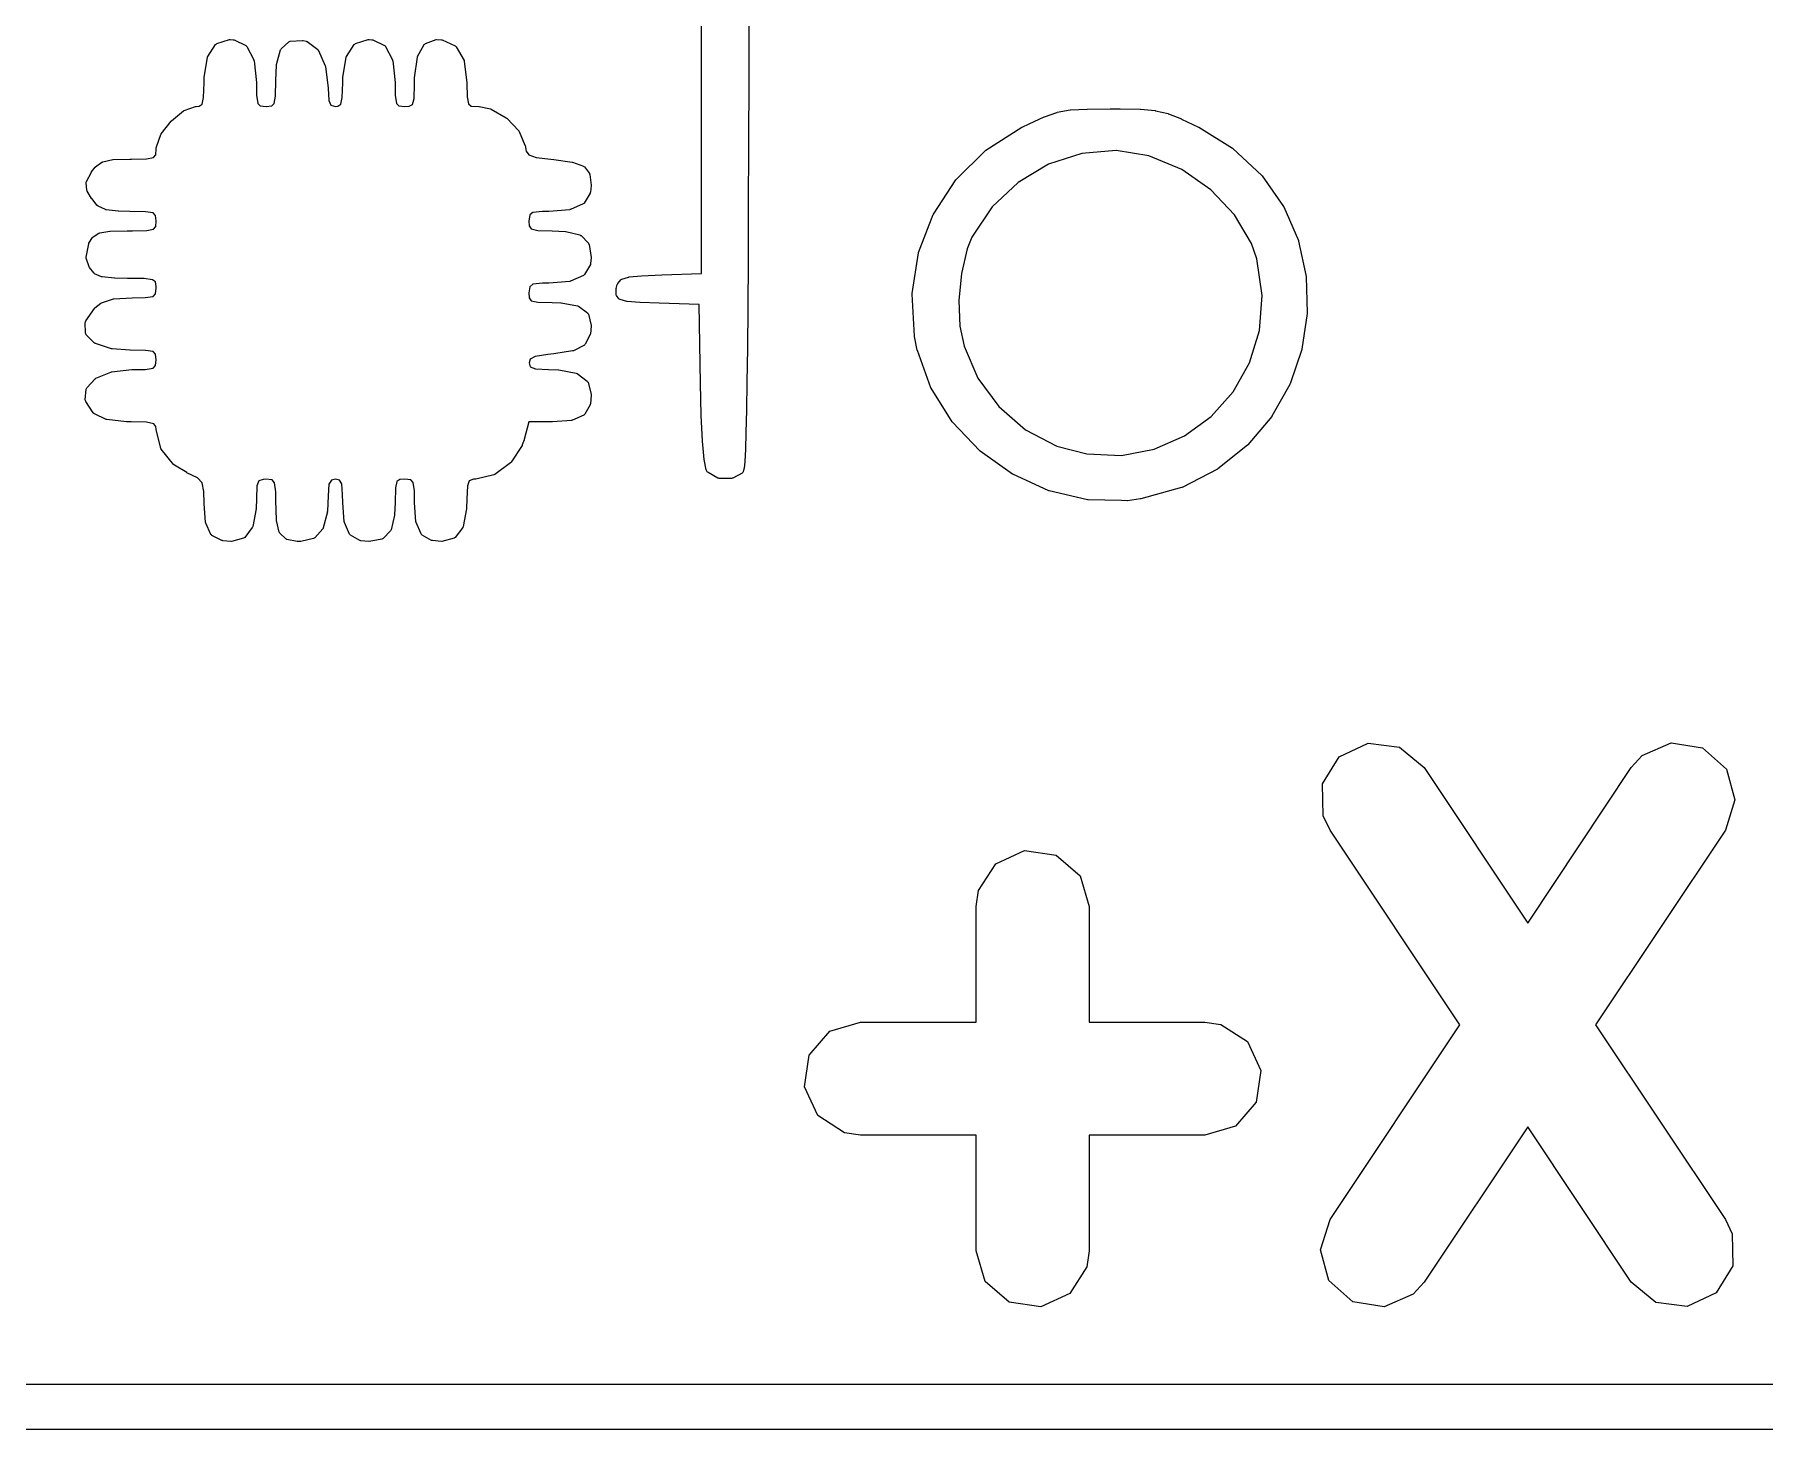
# Model space of a CAD drawing. Extents: x 48.3 to 74.1, y -74 to -39.4.
# Drawn here: x 52.468 to 56.295, y -74.038 to -70.952 of the extents above; entities that cross this region are included whole.
import ezdxf

# ---------------------------------------------------------------- set-up
doc = ezdxf.new("R2010")
doc.units = 0
doc.layers.add('BLACK', color=7, linetype='CONTINUOUS')

msp = doc.modelspace()

# ---------------------------------------------------------------- linework, layer by layer
at = {"layer": 'BLACK', "linetype": 'CONTINUOUS'}
for p, q in [((53.9435, -71.4806), (53.9435, -69.5353)), ((54.0483, -70.8728), (54.048, -71.0435)), ((52.8508, -71.001), (52.851, -71)), ((52.851, -71), (52.8685, -70.9736)), ((52.8685, -70.9736), (52.8699, -70.9727)), ((52.8699, -70.9727), (52.8712, -70.9716)), ((52.8712, -70.9716), (52.8993, -70.9629)), ((52.8993, -70.9629), (52.9002, -70.9629)), ((52.9002, -70.9629), (52.901, -70.9626)), ((52.901, -70.9626), (52.9075, -70.963)), ((52.9075, -70.963), (52.9084, -70.9634)), ((52.9084, -70.9634), (52.9093, -70.9635)), ((52.9093, -70.9635), (52.9353, -70.9757)), ((52.9353, -70.9757), (52.9364, -70.9769)), ((52.9364, -70.9769), (52.9376, -70.9779)), ((52.9376, -70.9779), (52.953, -71.0079)), ((53.0034, -71.0181), (53.012, -70.9858)), ((53.012, -70.9858), (53.0128, -70.9846)), ((53.0128, -70.9846), (53.0134, -70.9834)), ((53.0134, -70.9834), (53.0306, -70.9675)), ((53.0306, -70.9675), (53.0322, -70.9669)), ((53.0322, -70.9669), (53.0337, -70.9662)), ((53.0337, -70.9662), (53.061, -70.9645)), ((53.061, -70.9645), (53.0617, -70.9647)), ((53.0617, -70.9647), (53.0624, -70.9646)), ((53.0624, -70.9646), (53.0689, -70.9661)), ((53.0689, -70.9661), (53.0698, -70.9667)), ((53.0698, -70.9667), (53.0708, -70.967)), ((53.0708, -70.967), (53.0944, -70.985)), ((53.0944, -70.985), (53.095, -70.986)), ((53.095, -70.986), (53.0959, -70.9869)), ((53.0959, -70.9869), (53.1112, -71.0212)), ((53.1577, -71.001), (53.1579, -71)), ((53.1579, -71), (53.1754, -70.9736)), ((53.1754, -70.9736), (53.1768, -70.9727)), ((53.1768, -70.9727), (53.1781, -70.9716)), ((53.1781, -70.9716), (53.2062, -70.9629)), ((53.2062, -70.9629), (53.2071, -70.9629)), ((53.2071, -70.9629), (53.2079, -70.9626)), ((53.2079, -70.9626), (53.2144, -70.963)), ((53.2144, -70.963), (53.2153, -70.9634)), ((53.2153, -70.9634), (53.2163, -70.9635)), ((53.2163, -70.9635), (53.2422, -70.9757)), ((53.2422, -70.9757), (53.2433, -70.9769)), ((53.2433, -70.9769), (53.2446, -70.9779)), ((53.2446, -70.9779), (53.26, -71.0079)), ((53.3155, -71.0003), (53.3302, -70.9739)), ((53.3302, -70.9739), (53.3315, -70.9728)), ((53.3315, -70.9728), (53.3328, -70.9716)), ((53.3328, -70.9716), (53.3563, -70.9629)), ((53.3563, -70.9629), (53.3573, -70.963)), ((53.3573, -70.963), (53.3583, -70.9627)), ((53.3583, -70.9627), (53.3681, -70.9633)), ((53.3681, -70.9633), (53.3689, -70.9637)), ((53.3689, -70.9637), (53.3699, -70.9637)), ((53.3699, -70.9637), (53.3987, -70.9767)), ((53.3987, -70.9767), (53.3997, -70.9778)), ((53.3997, -70.9778), (53.401, -70.9788)), ((53.401, -70.9788), (53.4181, -71.009)), ((52.8431, -71.0465), (52.8502, -71.002)), ((52.8502, -71.002), (52.8508, -71.001)), ((52.953, -71.0079), (52.9531, -71.0088)), ((52.9531, -71.0088), (52.9536, -71.0097)), ((52.9536, -71.0097), (52.9586, -71.0578)), ((53.0016, -71.0534), (53.0032, -71.0191)), ((53.0032, -71.0191), (53.0035, -71.0186)), ((53.0035, -71.0186), (53.0034, -71.0181)), ((53.1112, -71.0212), (53.1113, -71.022)), ((53.1113, -71.022), (53.1116, -71.0227)), ((53.1116, -71.0227), (53.1172, -71.0702)), ((53.15, -71.0465), (53.1571, -71.002)), ((53.1571, -71.002), (53.1577, -71.001)), ((53.26, -71.0079), (53.26, -71.0088)), ((53.26, -71.0088), (53.2605, -71.0097)), ((53.2605, -71.0097), (53.2656, -71.0578)), ((53.3088, -71.0471), (53.315, -71.002)), ((53.315, -71.002), (53.3154, -71.0012)), ((53.3154, -71.0012), (53.3155, -71.0003)), ((53.4181, -71.009), (53.4182, -71.01)), ((53.4182, -71.01), (53.4187, -71.0109)), ((53.4187, -71.0109), (53.4243, -71.0587)), ((52.842, -71.091), (52.8428, -71.0582)), ((52.8428, -71.0582), (52.843, -71.0472)), ((52.8428, -71.0582), (52.8428, -71.0582)), ((52.843, -71.0472), (52.8432, -71.0468)), ((52.8432, -71.0468), (52.8431, -71.0465)), ((52.9586, -71.0578), (52.9586, -71.0581)), ((52.9586, -71.0581), (52.9587, -71.0583)), ((52.9587, -71.0583), (52.9591, -71.0859)), ((53.001, -71.0879), (53.0016, -71.0535)), ((53.0016, -71.0535), (53.0016, -71.0534)), ((53.0016, -71.0534), (53.0016, -71.0534)), ((53.1172, -71.0702), (53.1172, -71.0704)), ((53.1172, -71.0704), (53.1173, -71.0706)), ((53.1173, -71.0706), (53.1187, -71.0976)), ((53.1488, -71.0911), (53.1498, -71.0582)), ((53.1498, -71.0582), (53.15, -71.0472)), ((53.1498, -71.0582), (53.1498, -71.0582)), ((53.1501, -71.0468), (53.15, -71.0465)), ((53.15, -71.0472), (53.1501, -71.0468)), ((53.2656, -71.0578), (53.2655, -71.0581)), ((53.2655, -71.0581), (53.2656, -71.0583)), ((53.2656, -71.0583), (53.266, -71.0859)), ((53.3077, -71.0931), (53.3085, -71.0621)), ((53.3085, -71.0621), (53.3088, -71.0477)), ((53.3085, -71.0621), (53.3085, -71.0621)), ((53.3089, -71.0474), (53.3088, -71.0471)), ((53.3088, -71.0477), (53.3089, -71.0474)), ((53.4243, -71.0587), (53.4242, -71.0589)), ((53.4242, -71.0589), (53.4243, -71.0592)), ((53.4243, -71.0592), (53.4248, -71.0896)), ((54.048, -71.0435), (54.0476, -71.1965)), ((54.048, -71.0435), (54.048, -71.0435)), ((54.048, -71.0435), (54.048, -71.0435)), ((52.7989, -71.1198), (52.8242, -71.1111)), ((52.8242, -71.1111), (52.8249, -71.1111)), ((52.8249, -71.1111), (52.8255, -71.1108)), ((52.8255, -71.1108), (52.8322, -71.1103)), ((52.8322, -71.1103), (52.8385, -71.1059)), ((52.8385, -71.1059), (52.842, -71.091)), ((52.9591, -71.0859), (52.9617, -71.1039)), ((52.9617, -71.1039), (52.9672, -71.1095)), ((52.9672, -71.1095), (52.9802, -71.1108)), ((52.9802, -71.1108), (52.9927, -71.1096)), ((52.9927, -71.1096), (52.9982, -71.1045)), ((52.9982, -71.1045), (53.001, -71.0879)), ((53.1187, -71.0976), (53.1236, -71.1082)), ((53.1236, -71.1082), (53.134, -71.1108)), ((53.134, -71.1108), (53.139, -71.1104)), ((53.139, -71.1104), (53.1453, -71.106)), ((53.1453, -71.106), (53.1488, -71.0911)), ((53.266, -71.0859), (53.2686, -71.1039)), ((53.2686, -71.1039), (53.2741, -71.1095)), ((53.2741, -71.1095), (53.2872, -71.1108)), ((53.2872, -71.1108), (53.2967, -71.1103)), ((53.2967, -71.1103), (53.3041, -71.1064)), ((53.3041, -71.1064), (53.3077, -71.0931)), ((53.4248, -71.0896), (53.4278, -71.1051)), ((53.4278, -71.1051), (53.4342, -71.1098)), ((53.4342, -71.1098), (53.4506, -71.1108)), ((53.4506, -71.1108), (53.4509, -71.111)), ((53.4509, -71.111), (53.4513, -71.1109)), ((53.4513, -71.1109), (53.4769, -71.1161)), ((52.7483, -71.1713), (52.7699, -71.1433)), ((52.7699, -71.1433), (52.7704, -71.143)), ((52.7704, -71.143), (52.7707, -71.1424)), ((52.7707, -71.1424), (52.7973, -71.1207)), ((52.7973, -71.1207), (52.7982, -71.1204)), ((52.7982, -71.1204), (52.7989, -71.1198)), ((53.4769, -71.1161), (53.4775, -71.1165)), ((53.4775, -71.1165), (53.4784, -71.1166)), ((53.4784, -71.1166), (53.5116, -71.1358)), ((53.5116, -71.1358), (53.5121, -71.1364)), ((53.5121, -71.1364), (53.5127, -71.1367)), ((53.5127, -71.1367), (53.5392, -71.1644)), ((54.6529, -71.1565), (54.6683, -71.149)), ((54.6683, -71.149), (54.6684, -71.1489)), ((54.6684, -71.1489), (54.7018, -71.1336)), ((54.6684, -71.1489), (54.6684, -71.1489)), ((54.7018, -71.1336), (54.7021, -71.1335)), ((54.7021, -71.1335), (54.7023, -71.1334)), ((54.7023, -71.1334), (54.73, -71.1239)), ((54.73, -71.1239), (54.7304, -71.1239)), ((54.7304, -71.1239), (54.7308, -71.1237)), ((54.7308, -71.1237), (54.7596, -71.1186)), ((54.7596, -71.1186), (54.7599, -71.1186)), ((54.7599, -71.1186), (54.7602, -71.1185)), ((54.7602, -71.1185), (54.7968, -71.1165)), ((54.7968, -71.1165), (54.7969, -71.1165)), ((54.7969, -71.1165), (54.797, -71.1165)), ((54.797, -71.1165), (54.8481, -71.1161)), ((54.8481, -71.1161), (54.8481, -71.1161)), ((54.8481, -71.1161), (54.8481, -71.1161)), ((54.8481, -71.1161), (54.8695, -71.1161)), ((54.8695, -71.1161), (54.8695, -71.1162)), ((54.8695, -71.1162), (54.8696, -71.1161)), ((54.8696, -71.1161), (54.9144, -71.117)), ((54.9144, -71.117), (54.9146, -71.117)), ((54.9146, -71.117), (54.9147, -71.117)), ((54.9147, -71.117), (54.9476, -71.12)), ((54.9476, -71.12), (54.9479, -71.1202)), ((54.9479, -71.1202), (54.9483, -71.1201)), ((54.9483, -71.1201), (54.9759, -71.1267)), ((54.9759, -71.1267), (54.9762, -71.1269)), ((54.9762, -71.1269), (54.9766, -71.1269)), ((54.9766, -71.1269), (55.0057, -71.1385)), ((55.0057, -71.1385), (55.0058, -71.1386)), ((55.0058, -71.1386), (55.006, -71.1386)), ((55.006, -71.1386), (55.0433, -71.1565)), ((52.7375, -71.2001), (52.7476, -71.1726)), ((52.7476, -71.1726), (52.7481, -71.172)), ((52.7481, -71.172), (52.7483, -71.1713)), ((53.5392, -71.1644), (53.5396, -71.1653)), ((53.5396, -71.1653), (53.5402, -71.1659)), ((53.5402, -71.1659), (53.5529, -71.1963)), ((54.5728, -71.2073), (54.6524, -71.1568)), ((54.6524, -71.1568), (54.6527, -71.1568)), ((54.6527, -71.1568), (54.6529, -71.1565)), ((55.0433, -71.1565), (55.0434, -71.1567)), ((55.0434, -71.1567), (55.0437, -71.1568)), ((55.0437, -71.1568), (55.1188, -71.2031)), ((52.6189, -71.233), (52.641, -71.2284)), ((52.641, -71.2284), (52.6415, -71.2285)), ((52.6415, -71.2285), (52.6419, -71.2283)), ((52.6419, -71.2283), (52.6786, -71.2272)), ((52.6786, -71.2272), (52.6787, -71.2273)), ((52.6787, -71.2273), (52.6787, -71.2272)), ((52.6787, -71.2272), (52.682, -71.2272)), ((52.682, -71.2272), (52.7153, -71.2266)), ((52.7153, -71.2266), (52.731, -71.2236)), ((52.731, -71.2236), (52.7359, -71.218)), ((52.7359, -71.218), (52.737, -71.2046)), ((52.737, -71.2046), (52.7372, -71.2016)), ((52.7372, -71.2016), (52.7375, -71.2009)), ((52.7375, -71.2009), (52.7375, -71.2001)), ((53.5529, -71.1963), (53.5529, -71.1968)), ((53.5529, -71.1968), (53.5532, -71.1973)), ((53.5532, -71.1973), (53.5554, -71.2094)), ((53.5554, -71.2094), (53.5615, -71.2181)), ((53.5615, -71.2181), (53.5774, -71.2234)), ((53.5774, -71.2234), (53.6104, -71.2274)), ((53.6104, -71.2274), (53.617, -71.228)), ((53.617, -71.228), (53.6171, -71.2281)), ((53.6171, -71.2281), (53.6172, -71.228)), ((53.6172, -71.228), (53.6575, -71.2337)), ((54.0476, -71.1965), (54.0471, -71.3324)), ((54.0476, -71.1965), (54.0476, -71.1965)), ((54.0476, -71.1965), (54.0476, -71.1965)), ((54.5069, -71.2724), (54.572, -71.208)), ((54.572, -71.208), (54.5725, -71.2078)), ((54.5725, -71.2078), (54.5728, -71.2073)), ((54.785, -71.2148), (54.7115, -71.2388)), ((54.8611, -71.2083), (54.785, -71.2148)), ((54.9335, -71.2198), (54.8611, -71.2083)), ((55.0062, -71.2502), (54.9335, -71.2198)), ((55.1188, -71.2031), (55.1191, -71.2035)), ((55.1191, -71.2035), (55.1196, -71.2037)), ((55.1196, -71.2037), (55.1831, -71.2633)), ((52.5826, -71.277), (52.5938, -71.2563)), ((52.5938, -71.2563), (52.594, -71.2561)), ((52.594, -71.2561), (52.5941, -71.2557)), ((52.5941, -71.2557), (52.6018, -71.2453)), ((52.6018, -71.2453), (52.6025, -71.2449)), ((52.6025, -71.2449), (52.6029, -71.2443)), ((52.6029, -71.2443), (52.617, -71.2339)), ((52.617, -71.2339), (52.618, -71.2337)), ((52.618, -71.2337), (52.6189, -71.233)), ((53.6575, -71.2337), (53.658, -71.234)), ((53.658, -71.234), (53.6585, -71.234)), ((53.6585, -71.234), (53.6822, -71.2429)), ((53.6822, -71.2429), (53.6832, -71.2439)), ((53.6832, -71.2439), (53.6844, -71.2446)), ((53.6844, -71.2446), (53.6957, -71.2593)), ((53.6957, -71.2593), (53.696, -71.2606)), ((53.696, -71.2606), (53.6966, -71.2617)), ((53.6966, -71.2617), (53.6995, -71.2848)), ((54.7115, -71.2388), (54.6443, -71.2787)), ((55.0706, -71.295), (55.0062, -71.2502)), ((55.1831, -71.2633), (55.1833, -71.2638)), ((55.1833, -71.2638), (55.1838, -71.2641)), ((55.1838, -71.2641), (55.2314, -71.3323)), ((52.582, -71.28), (52.5824, -71.2785)), ((52.5838, -71.2962), (52.582, -71.28)), ((52.5824, -71.2785), (52.5826, -71.277)), ((52.5843, -71.2972), (52.5838, -71.2962)), ((52.5845, -71.2982), (52.5843, -71.2972)), ((52.5939, -71.3141), (52.5845, -71.2982)), ((53.6974, -71.3025), (53.6843, -71.3245)), ((53.6975, -71.3014), (53.6974, -71.3025)), ((53.698, -71.3004), (53.6975, -71.3014)), ((53.6995, -71.2859), (53.698, -71.3004)), ((53.6995, -71.2848), (53.6993, -71.2853)), ((53.6993, -71.2853), (53.6995, -71.2859)), ((54.4569, -71.3488), (54.5062, -71.2732)), ((54.5062, -71.2732), (54.5067, -71.2729)), ((54.5067, -71.2729), (54.5069, -71.2724)), ((54.6443, -71.2787), (54.5867, -71.333)), ((55.1232, -71.3508), (55.0706, -71.295)), ((52.5942, -71.3144), (52.5939, -71.3141)), ((52.5943, -71.3148), (52.5942, -71.3144)), ((52.6067, -71.3298), (52.5943, -71.3148)), ((52.6077, -71.3303), (52.6067, -71.3298)), ((52.6084, -71.3311), (52.6077, -71.3303)), ((52.6247, -71.3391), (52.6084, -71.3311)), ((52.6256, -71.3392), (52.6247, -71.3391)), ((52.6263, -71.3396), (52.6256, -71.3392)), ((52.6531, -71.3427), (52.6263, -71.3396)), ((52.6534, -71.3426), (52.6531, -71.3427)), ((52.6536, -71.3427), (52.6534, -71.3426)), ((52.6787, -71.3431), (52.6536, -71.3427)), ((52.7134, -71.3436), (52.6787, -71.3431)), ((52.6787, -71.3431), (52.6787, -71.3431)), ((52.7304, -71.3464), (52.7134, -71.3436)), ((53.5915, -71.3432), (53.5704, -71.3453)), ((53.6053, -71.3431), (53.5915, -71.3432)), ((53.6055, -71.343), (53.6053, -71.3431)), ((53.6057, -71.343), (53.6055, -71.343)), ((53.6519, -71.3392), (53.6057, -71.343)), ((53.6526, -71.3389), (53.6519, -71.3392)), ((53.6534, -71.3389), (53.6526, -71.3389)), ((53.6819, -71.3266), (53.6534, -71.3389)), ((53.683, -71.3255), (53.6819, -71.3266)), ((53.6843, -71.3245), (53.683, -71.3255)), ((54.0471, -71.3325), (54.0465, -71.4521)), ((54.0471, -71.3324), (54.0471, -71.3325)), ((54.0471, -71.3325), (54.0471, -71.3325)), ((54.5867, -71.333), (54.542, -71.4001)), ((55.2314, -71.3323), (55.2316, -71.3328)), ((55.2316, -71.3328), (55.2319, -71.3331)), ((55.2319, -71.3331), (55.2642, -71.4076)), ((52.7163, -71.3851), (52.7313, -71.3821)), ((52.7357, -71.3517), (52.7304, -71.3464)), ((52.7313, -71.3821), (52.736, -71.3767)), ((52.737, -71.364), (52.7357, -71.3517)), ((52.736, -71.3767), (52.737, -71.3643)), ((52.737, -71.3643), (52.737, -71.364)), ((53.5636, -71.3509), (53.5619, -71.3647)), ((53.5619, -71.3647), (53.5626, -71.3752)), ((53.5626, -71.3752), (53.5669, -71.3819)), ((53.5704, -71.3453), (53.5636, -71.3509)), ((53.5669, -71.3819), (53.5811, -71.3852)), ((54.4241, -71.4339), (54.4564, -71.3497)), ((54.4564, -71.3497), (54.4568, -71.3493)), ((54.4568, -71.3493), (54.4569, -71.3488)), ((55.1603, -71.4143), (55.1232, -71.3508)), ((52.5818, -71.444), (52.5876, -71.4151)), ((52.5876, -71.4151), (52.5881, -71.4144)), ((52.5881, -71.4144), (52.5882, -71.4135)), ((52.5882, -71.4135), (52.5959, -71.4005)), ((52.5959, -71.4005), (52.5969, -71.3998)), ((52.5969, -71.3998), (52.5976, -71.3989)), ((52.5976, -71.3989), (52.61, -71.391)), ((52.61, -71.391), (52.6111, -71.3908)), ((52.6111, -71.3908), (52.612, -71.3903)), ((52.612, -71.3903), (52.6343, -71.3868)), ((52.6343, -71.3868), (52.6347, -71.3869)), ((52.6347, -71.3869), (52.635, -71.3867)), ((52.635, -71.3867), (52.6729, -71.386)), ((52.6729, -71.386), (52.6729, -71.386)), ((52.6729, -71.386), (52.673, -71.386)), ((52.673, -71.386), (52.6845, -71.386)), ((52.6845, -71.386), (52.7163, -71.3851)), ((53.5811, -71.3852), (53.6131, -71.386)), ((53.6131, -71.386), (53.6132, -71.386)), ((53.6132, -71.386), (53.6132, -71.386)), ((53.6132, -71.386), (53.6423, -71.3872)), ((53.6423, -71.3872), (53.6428, -71.3874)), ((53.6428, -71.3874), (53.6433, -71.3873)), ((53.6433, -71.3873), (53.6747, -71.3952)), ((53.6747, -71.3952), (53.6758, -71.396)), ((53.6758, -71.396), (53.6771, -71.3966)), ((53.6771, -71.3966), (53.6934, -71.4136)), ((53.6934, -71.4136), (53.6939, -71.415)), ((53.6939, -71.415), (53.6947, -71.4163)), ((53.6947, -71.4163), (53.6994, -71.4448)), ((54.542, -71.4001), (54.5315, -71.4261)), ((55.172, -71.4479), (55.1603, -71.4143)), ((55.2642, -71.4076), (55.2642, -71.4081)), ((55.2642, -71.4081), (55.2644, -71.4085)), ((55.2644, -71.4085), (55.2816, -71.4869)), ((52.5821, -71.4453), (52.5818, -71.444)), ((52.582, -71.4466), (52.5821, -71.4453)), ((52.5884, -71.4653), (52.582, -71.4466)), ((53.6978, -71.4594), (53.6977, -71.4605)), ((53.6983, -71.4584), (53.6978, -71.4594)), ((53.6995, -71.4461), (53.6983, -71.4584)), ((53.6994, -71.4448), (53.6993, -71.4455)), ((53.6993, -71.4455), (53.6995, -71.4461)), ((54.0465, -71.4521), (54.0459, -71.5562)), ((54.0465, -71.4521), (54.0465, -71.4521)), ((54.0465, -71.4521), (54.0465, -71.4521)), ((54.4097, -71.525), (54.4238, -71.4349)), ((54.4238, -71.4349), (54.4241, -71.4344)), ((54.4241, -71.4344), (54.4241, -71.4339)), ((54.5315, -71.4261), (54.5188, -71.4801)), ((55.1844, -71.5293), (55.172, -71.4479)), ((52.5889, -71.466), (52.5884, -71.4653)), ((52.5892, -71.4668), (52.5889, -71.466)), ((52.5987, -71.4792), (52.5892, -71.4668)), ((52.5998, -71.4798), (52.5987, -71.4792)), ((52.6007, -71.4808), (52.5998, -71.4798)), ((52.6162, -71.4876), (52.6007, -71.4808)), ((52.617, -71.4876), (52.6162, -71.4876)), ((52.6177, -71.488), (52.617, -71.4876)), ((52.6449, -71.4908), (52.6177, -71.488)), ((52.6451, -71.4907), (52.6449, -71.4908)), ((52.6453, -71.4908), (52.6451, -71.4907)), ((52.6735, -71.4912), (52.6453, -71.4908)), ((52.7101, -71.4917), (52.6735, -71.4912)), ((52.6735, -71.4912), (52.6735, -71.4912)), ((52.6735, -71.4912), (52.6735, -71.4912)), ((52.729, -71.4941), (52.7101, -71.4917)), ((52.7352, -71.4988), (52.729, -71.4941)), ((53.653, -71.4975), (53.6522, -71.4979)), ((53.6538, -71.4975), (53.653, -71.4975)), ((53.6825, -71.4849), (53.6538, -71.4975)), ((53.6836, -71.4838), (53.6825, -71.4849)), ((53.6848, -71.4828), (53.6836, -71.4838)), ((53.6977, -71.4605), (53.6848, -71.4828)), ((53.7582, -71.5027), (53.7648, -71.4947)), ((53.7648, -71.4947), (53.766, -71.494)), ((53.766, -71.494), (53.7671, -71.4931)), ((53.7671, -71.4931), (53.7822, -71.4883)), ((53.7822, -71.4883), (53.7827, -71.4883)), ((53.7827, -71.4883), (53.7832, -71.4881)), ((53.7832, -71.4881), (53.8108, -71.4853)), ((53.8108, -71.4853), (53.811, -71.4854)), ((53.811, -71.4854), (53.8111, -71.4853)), ((53.8111, -71.4853), (53.8557, -71.4835)), ((53.8557, -71.4835), (53.9435, -71.4806)), ((53.8557, -71.4835), (53.8557, -71.4835)), ((53.8557, -71.4835), (53.8557, -71.4835)), ((54.5188, -71.4801), (54.513, -71.5401)), ((55.2816, -71.4869), (55.2815, -71.4874)), ((55.2815, -71.4874), (55.2817, -71.4878)), ((55.2817, -71.4878), (55.2841, -71.5678)), ((52.6434, -71.5366), (52.6835, -71.5342)), ((52.6835, -71.5342), (52.6836, -71.5342)), ((52.6836, -71.5342), (52.6837, -71.5341)), ((52.6837, -71.5341), (52.7125, -71.5337)), ((52.7125, -71.5337), (52.7301, -71.531)), ((52.7301, -71.531), (52.7357, -71.5255)), ((52.737, -71.509), (52.7352, -71.4988)), ((52.7357, -71.5255), (52.737, -71.5125)), ((52.737, -71.5125), (52.737, -71.509)), ((53.5636, -71.5096), (53.5619, -71.5234)), ((53.5619, -71.5234), (53.5626, -71.5339)), ((53.5626, -71.5339), (53.5669, -71.5407)), ((53.5704, -71.5041), (53.5636, -71.5096)), ((53.5915, -71.5019), (53.5704, -71.5041)), ((53.6053, -71.5018), (53.5915, -71.5019)), ((53.6055, -71.5017), (53.6053, -71.5018)), ((53.6057, -71.5018), (53.6055, -71.5017)), ((53.6522, -71.4979), (53.6057, -71.5018)), ((53.7545, -71.5259), (53.755, -71.5147)), ((53.7551, -71.5275), (53.7545, -71.5259)), ((53.755, -71.5147), (53.7552, -71.5143)), ((53.7551, -71.5138), (53.7572, -71.5048)), ((53.7552, -71.5143), (53.7551, -71.5138)), ((53.7555, -71.5291), (53.7551, -71.5275)), ((53.7607, -71.5362), (53.7555, -71.5291)), ((53.7572, -71.5048), (53.7578, -71.5038)), ((53.7578, -71.5038), (53.7582, -71.5027)), ((54.4096, -71.526), (54.4098, -71.5255)), ((54.415, -71.6194), (54.4096, -71.526)), ((54.4098, -71.5255), (54.4097, -71.525)), ((55.1784, -71.6067), (55.1844, -71.5293)), ((52.581, -71.5855), (52.6003, -71.5575)), ((52.6003, -71.5575), (52.601, -71.557)), ((52.601, -71.557), (52.6014, -71.5564)), ((52.6014, -71.5564), (52.6146, -71.5461)), ((52.6146, -71.5461), (52.6154, -71.5459)), ((52.6154, -71.5459), (52.6161, -71.5453)), ((52.6161, -71.5453), (52.6422, -71.5368)), ((52.6422, -71.5368), (52.6428, -71.5369)), ((52.6428, -71.5369), (52.6434, -71.5366)), ((53.5669, -71.5407), (53.5811, -71.544)), ((53.5811, -71.544), (53.6131, -71.5447)), ((53.6131, -71.5447), (53.6131, -71.5447)), ((53.6131, -71.5447), (53.6131, -71.5447)), ((53.6131, -71.5447), (53.6323, -71.5452)), ((53.6323, -71.5452), (53.6327, -71.5454)), ((53.6327, -71.5454), (53.633, -71.5453)), ((53.633, -71.5453), (53.6695, -71.5517)), ((53.6695, -71.5517), (53.6705, -71.5524)), ((53.6705, -71.5524), (53.6716, -71.5527)), ((53.6716, -71.5527), (53.6915, -71.5677)), ((53.6915, -71.5677), (53.6923, -71.5692)), ((53.6923, -71.5692), (53.6933, -71.5706)), ((53.6933, -71.5706), (53.6992, -71.5957)), ((53.7621, -71.537), (53.7607, -71.5362)), ((53.7634, -71.538), (53.7621, -71.537)), ((53.7782, -71.5422), (53.7634, -71.538)), ((53.7787, -71.5421), (53.7782, -71.5422)), ((53.7792, -71.5424), (53.7787, -71.5421)), ((53.8075, -71.5447), (53.7792, -71.5424)), ((53.8077, -71.5447), (53.8075, -71.5447)), ((53.8078, -71.5447), (53.8077, -71.5447)), ((53.8497, -71.5464), (53.8078, -71.5447)), ((53.8498, -71.5464), (53.8497, -71.5464)), ((53.9383, -71.5493), (53.8498, -71.5464)), ((53.8498, -71.5464), (53.8498, -71.5464)), ((53.9411, -71.7237), (53.9383, -71.5493)), ((54.0459, -71.5562), (54.0451, -71.6455)), ((54.0459, -71.5562), (54.0459, -71.5562)), ((54.0459, -71.5562), (54.0459, -71.5562)), ((54.513, -71.5401), (54.5153, -71.5968)), ((55.284, -71.5687), (55.272, -71.6479)), ((55.2841, -71.5678), (55.2839, -71.5682)), ((55.2839, -71.5682), (55.284, -71.5687)), ((52.5801, -71.5885), (52.5807, -71.587)), ((52.5804, -71.6124), (52.5801, -71.5885)), ((52.5812, -71.6142), (52.5804, -71.6124)), ((52.5804, -71.6124), (52.5804, -71.6124)), ((52.5804, -71.6124), (52.5804, -71.6124)), ((52.5804, -71.6124), (52.5804, -71.6124)), ((52.5807, -71.587), (52.581, -71.5855)), ((53.6993, -71.5973), (53.6979, -71.6138)), ((53.6992, -71.5957), (53.6991, -71.5965)), ((53.6991, -71.5965), (53.6993, -71.5973)), ((54.5153, -71.5968), (54.5246, -71.6412)), ((55.1562, -71.6784), (55.1784, -71.6067)), ((52.5819, -71.6159), (52.5812, -71.6142)), ((52.582, -71.6159), (52.5819, -71.6159)), ((52.6006, -71.6343), (52.582, -71.6159)), ((52.582, -71.6159), (52.582, -71.6159)), ((52.582, -71.6159), (52.582, -71.6159)), ((52.6017, -71.6348), (52.6006, -71.6343)), ((52.6026, -71.6355), (52.6017, -71.6348)), ((52.6384, -71.6468), (52.6026, -71.6355)), ((52.639, -71.6468), (52.6384, -71.6468)), ((52.6395, -71.647), (52.639, -71.6468)), ((52.6789, -71.65), (52.6395, -71.647)), ((52.679, -71.6499), (52.6789, -71.65)), ((52.6792, -71.65), (52.679, -71.6499)), ((52.7137, -71.6505), (52.6792, -71.65)), ((52.7305, -71.6533), (52.7137, -71.6505)), ((53.6844, -71.6389), (53.66, -71.6513)), ((53.6854, -71.6377), (53.6844, -71.6389)), ((53.6865, -71.6367), (53.6854, -71.6377)), ((53.6973, -71.6156), (53.6865, -71.6367)), ((53.6974, -71.6146), (53.6973, -71.6156)), ((53.6979, -71.6138), (53.6974, -71.6146)), ((54.0451, -71.6455), (54.0442, -71.7208)), ((54.0451, -71.6455), (54.0451, -71.6455)), ((54.0451, -71.6455), (54.0451, -71.6455)), ((54.4152, -71.6198), (54.415, -71.6194)), ((54.4151, -71.6201), (54.4152, -71.6198)), ((54.421, -71.65), (54.4151, -71.6201)), ((54.4213, -71.6503), (54.421, -71.65)), ((54.4212, -71.6507), (54.4213, -71.6503)), ((54.451, -71.7334), (54.4212, -71.6507)), ((54.5246, -71.6412), (54.5552, -71.7118)), ((55.2718, -71.6488), (55.2459, -71.7248)), ((55.272, -71.6479), (55.2718, -71.6483)), ((55.2718, -71.6483), (55.2718, -71.6488)), ((52.7301, -71.6898), (52.7357, -71.6843)), ((52.7358, -71.6587), (52.7305, -71.6533)), ((52.7357, -71.6843), (52.737, -71.6712)), ((52.737, -71.6712), (52.7358, -71.6587)), ((53.5646, -71.6696), (53.5621, -71.6782)), ((53.5621, -71.6782), (53.5647, -71.6869)), ((53.5758, -71.6638), (53.5646, -71.6696)), ((53.5647, -71.6869), (53.5761, -71.6915)), ((53.6034, -71.6594), (53.5758, -71.6638)), ((53.6166, -71.6583), (53.6034, -71.6594)), ((53.6167, -71.6582), (53.6166, -71.6583)), ((53.6169, -71.6582), (53.6167, -71.6582)), ((53.6585, -71.6518), (53.6169, -71.6582)), ((53.6592, -71.6514), (53.6585, -71.6518)), ((53.66, -71.6513), (53.6592, -71.6514)), ((55.1197, -71.7424), (55.1562, -71.6784)), ((52.5835, -71.7334), (52.6021, -71.7134)), ((52.6021, -71.7134), (52.6031, -71.713)), ((52.6031, -71.713), (52.6038, -71.7122)), ((52.6038, -71.7122), (52.6368, -71.6984)), ((52.6368, -71.6984), (52.6375, -71.6984)), ((52.6375, -71.6984), (52.6382, -71.6981)), ((52.6382, -71.6981), (52.6832, -71.6929)), ((52.6832, -71.6929), (52.6835, -71.693)), ((52.6835, -71.693), (52.6837, -71.6929)), ((52.6837, -71.6929), (52.7125, -71.6925)), ((52.7125, -71.6925), (52.7301, -71.6898)), ((53.5761, -71.6915), (53.6054, -71.6929)), ((53.6054, -71.6929), (53.6269, -71.6935)), ((53.6269, -71.6935), (53.6273, -71.6937)), ((53.6273, -71.6937), (53.6277, -71.6936)), ((53.6277, -71.6936), (53.6666, -71.701)), ((53.6666, -71.701), (53.6676, -71.7016)), ((53.6676, -71.7016), (53.6687, -71.7019)), ((53.6687, -71.7019), (53.6906, -71.7184)), ((53.6906, -71.7184), (53.6915, -71.7198)), ((53.6915, -71.7198), (53.6925, -71.7211)), ((53.6925, -71.7211), (53.6993, -71.7478)), ((53.943, -71.7941), (53.9411, -71.7237)), ((53.9411, -71.7237), (53.9411, -71.7237)), ((53.9411, -71.7237), (53.9411, -71.7237)), ((54.0442, -71.7208), (54.0431, -71.7827)), ((54.0442, -71.7208), (54.0441, -71.7208)), ((54.0441, -71.7208), (54.0442, -71.7208)), ((54.5552, -71.7118), (54.6015, -71.7746)), ((55.2455, -71.7257), (55.2059, -71.7962)), ((55.2456, -71.7252), (55.2455, -71.7257)), ((55.2459, -71.7248), (55.2456, -71.7252)), ((52.5801, -71.7601), (52.5822, -71.7364)), ((52.5807, -71.7617), (52.5801, -71.7601)), ((52.581, -71.7633), (52.5807, -71.7617)), ((52.5978, -71.7884), (52.581, -71.7633)), ((52.5822, -71.7364), (52.5829, -71.7349)), ((52.5829, -71.7349), (52.5835, -71.7334)), ((53.6995, -71.7495), (53.6977, -71.7687)), ((53.6993, -71.7478), (53.6992, -71.7487)), ((53.6992, -71.7487), (53.6995, -71.7495)), ((54.4513, -71.7338), (54.451, -71.7334)), ((54.4514, -71.7343), (54.4513, -71.7338)), ((54.4981, -71.8084), (54.4514, -71.7343)), ((55.071, -71.7968), (55.1197, -71.7424)), ((52.5983, -71.7887), (52.5978, -71.7884)), ((52.5986, -71.7893), (52.5983, -71.7887)), ((52.5992, -71.7899), (52.5986, -71.7893)), ((52.5999, -71.7902), (52.5992, -71.7899)), ((52.6004, -71.7907), (52.5999, -71.7902)), ((52.6265, -71.8032), (52.6004, -71.7907)), ((52.6274, -71.8033), (52.6265, -71.8032)), ((52.6281, -71.8037), (52.6274, -71.8033)), ((52.6715, -71.8086), (52.6281, -71.8037)), ((53.6832, -71.794), (53.6578, -71.8051)), ((53.6843, -71.7929), (53.6832, -71.794)), ((53.6856, -71.7919), (53.6843, -71.7929)), ((53.6972, -71.7707), (53.6856, -71.7919)), ((53.6973, -71.7696), (53.6972, -71.7707)), ((53.6977, -71.7687), (53.6973, -71.7696)), ((53.943, -71.7942), (53.943, -71.7941)), ((53.943, -71.7943), (53.943, -71.7942)), ((53.9458, -71.8509), (53.943, -71.7943)), ((54.0431, -71.7827), (54.042, -71.832)), ((54.0431, -71.7827), (54.0431, -71.7827)), ((54.0431, -71.7827), (54.0431, -71.7827)), ((54.6015, -71.7746), (54.6607, -71.826)), ((55.0123, -71.8396), (55.071, -71.7968)), ((55.2054, -71.797), (55.1525, -71.8598)), ((55.2055, -71.7965), (55.2054, -71.797)), ((55.2059, -71.7962), (55.2055, -71.7965)), ((52.6718, -71.8085), (52.6715, -71.8086)), ((52.672, -71.8086), (52.6718, -71.8085)), ((52.6819, -71.8087), (52.672, -71.8086)), ((52.7157, -71.8096), (52.6819, -71.8087)), ((52.6819, -71.8087), (52.6819, -71.8087)), ((52.7317, -71.813), (52.7157, -71.8096)), ((52.7364, -71.8188), (52.7317, -71.813)), ((52.737, -71.8249), (52.7364, -71.8188)), ((52.7372, -71.8252), (52.737, -71.8249)), ((52.7371, -71.8256), (52.7372, -71.8252)), ((52.7471, -71.8674), (52.7371, -71.8256)), ((53.5616, -71.8087), (53.551, -71.8478)), ((53.6134, -71.8087), (53.5616, -71.8087)), ((53.6136, -71.8087), (53.6134, -71.8087)), ((53.6138, -71.8087), (53.6136, -71.8087)), ((53.6562, -71.8055), (53.6138, -71.8087)), ((53.657, -71.8051), (53.6562, -71.8055)), ((53.6578, -71.8051), (53.657, -71.8051)), ((54.042, -71.8321), (54.0407, -71.8695)), ((54.042, -71.832), (54.042, -71.8321)), ((54.042, -71.8321), (54.042, -71.8321)), ((54.4985, -71.8087), (54.4981, -71.8084)), ((54.4987, -71.8092), (54.4985, -71.8087)), ((54.5593, -71.8727), (54.4987, -71.8092)), ((54.6607, -71.826), (54.7297, -71.8622)), ((54.9455, -71.8691), (55.0123, -71.8396)), ((52.7478, -71.8683), (52.7471, -71.8674)), ((52.7481, -71.8694), (52.7478, -71.8683)), ((52.776, -71.9035), (52.7481, -71.8694)), ((53.5465, -71.8609), (53.5225, -71.8978)), ((53.5466, -71.8602), (53.5465, -71.8609)), ((53.5471, -71.8597), (53.5466, -71.8602)), ((53.5509, -71.8481), (53.5471, -71.8597)), ((53.551, -71.8478), (53.5509, -71.848)), ((53.5509, -71.848), (53.5509, -71.8481)), ((53.9459, -71.851), (53.9458, -71.8509)), ((53.9459, -71.8511), (53.9459, -71.851)), ((53.9496, -71.8918), (53.9459, -71.8511)), ((54.0407, -71.8696), (54.0393, -71.896)), ((54.0407, -71.8695), (54.0407, -71.8696)), ((54.0407, -71.8696), (54.0407, -71.8696)), ((54.5598, -71.8729), (54.5593, -71.8727)), ((54.56, -71.8733), (54.5598, -71.8729)), ((54.6317, -71.9243), (54.56, -71.8733)), ((54.7297, -71.8622), (54.796, -71.8798)), ((54.796, -71.8798), (54.8727, -71.8831)), ((54.8727, -71.8831), (54.9455, -71.8691)), ((55.1518, -71.8605), (55.0861, -71.913)), ((55.1521, -71.86), (55.1518, -71.8605)), ((55.1525, -71.8598), (55.1521, -71.86)), ((52.7768, -71.9039), (52.776, -71.9035)), ((52.7773, -71.9047), (52.7768, -71.9039)), ((52.8046, -71.9211), (52.7773, -71.9047)), ((53.5212, -71.8991), (53.4861, -71.9249)), ((53.5217, -71.8983), (53.5212, -71.8991)), ((53.5225, -71.8978), (53.5217, -71.8983)), ((53.9498, -71.8921), (53.9496, -71.8918)), ((53.9497, -71.8923), (53.9498, -71.8921)), ((53.9542, -71.9148), (53.9497, -71.8923)), ((53.9546, -71.9154), (53.9542, -71.9148)), ((53.9547, -71.9161), (53.9546, -71.9154)), ((53.9562, -71.9191), (53.9547, -71.9161)), ((54.0376, -71.913), (54.0359, -71.9193)), ((54.0377, -71.9122), (54.0375, -71.9126)), ((54.0375, -71.9126), (54.0376, -71.913)), ((54.0393, -71.8962), (54.0377, -71.9122)), ((54.0393, -71.896), (54.0392, -71.8961)), ((54.0392, -71.8961), (54.0393, -71.8962)), ((55.0852, -71.9136), (55.0069, -71.9536)), ((55.0856, -71.9132), (55.0852, -71.9136)), ((55.0861, -71.913), (55.0856, -71.9132)), ((52.8048, -71.9212), (52.8046, -71.9211)), ((52.805, -71.9214), (52.8048, -71.9212)), ((52.8281, -71.9328), (52.805, -71.9214)), ((52.8386, -71.9437), (52.8281, -71.9328)), ((52.8424, -71.9627), (52.8386, -71.9437)), ((52.9597, -71.9504), (52.9587, -71.9792)), ((52.9638, -71.9392), (52.9597, -71.9504)), ((52.9734, -71.9359), (52.9638, -71.9392)), ((52.9799, -71.9357), (52.9734, -71.9359)), ((52.9935, -71.9372), (52.9799, -71.9357)), ((52.999, -71.9435), (52.9935, -71.9372)), ((53.0014, -71.9632), (52.999, -71.9435)), ((53.1192, -71.9465), (53.1174, -71.9727)), ((53.1248, -71.9375), (53.1192, -71.9465)), ((53.1335, -71.9358), (53.1248, -71.9375)), ((53.1428, -71.9378), (53.1335, -71.9358)), ((53.1475, -71.9461), (53.1428, -71.9378)), ((53.1496, -71.9698), (53.1475, -71.9461)), ((53.2663, -71.9549), (53.2656, -71.9869)), ((53.2696, -71.9407), (53.2663, -71.9549)), ((53.2764, -71.9364), (53.2696, -71.9407)), ((53.2869, -71.9357), (53.2764, -71.9364)), ((53.3001, -71.9371), (53.2869, -71.9357)), ((53.3056, -71.9429), (53.3001, -71.9371)), ((53.3082, -71.9612), (53.3056, -71.9429)), ((53.4255, -71.9503), (53.4243, -71.9792)), ((53.4297, -71.939), (53.4255, -71.9503)), ((53.4391, -71.9358), (53.4297, -71.939)), ((53.4433, -71.9357), (53.4391, -71.9358)), ((53.4438, -71.9355), (53.4433, -71.9357)), ((53.4443, -71.9355), (53.4438, -71.9355)), ((53.4844, -71.9258), (53.4443, -71.9355)), ((53.4852, -71.9252), (53.4844, -71.9258)), ((53.4861, -71.9249), (53.4852, -71.9252)), ((53.9573, -71.92), (53.9562, -71.9191)), ((53.9582, -71.9211), (53.9573, -71.92)), ((53.98, -71.9332), (53.9582, -71.9211)), ((53.9813, -71.9333), (53.98, -71.9332)), ((53.9825, -71.9338), (53.9813, -71.9333)), ((54.0103, -71.9337), (53.9825, -71.9338)), ((54.0114, -71.9332), (54.0103, -71.9337)), ((54.0126, -71.9331), (54.0114, -71.9332)), ((54.0333, -71.9225), (54.0126, -71.9331)), ((54.0334, -71.9224), (54.0333, -71.9225)), ((54.0336, -71.9224), (54.0334, -71.9224)), ((54.0347, -71.9209), (54.0336, -71.9224)), ((54.0358, -71.9196), (54.0347, -71.9209)), ((54.0359, -71.9193), (54.0358, -71.9194)), ((54.0358, -71.9194), (54.0358, -71.9196)), ((54.6322, -71.9244), (54.6317, -71.9243)), ((54.6325, -71.9248), (54.6322, -71.9244)), ((54.7122, -71.9612), (54.6325, -71.9248)), ((55.006, -71.954), (54.9156, -71.9791)), ((55.0064, -71.9536), (55.006, -71.954)), ((55.0069, -71.9536), (55.0064, -71.9536)), ((52.8428, -71.9889), (52.8424, -71.9627)), ((52.8429, -71.9891), (52.8428, -71.9889)), ((52.8429, -71.9893), (52.8429, -71.9891)), ((52.8462, -72.0312), (52.8429, -71.9893)), ((52.9587, -71.9792), (52.958, -72.0007)), ((52.9587, -71.9792), (52.9587, -71.9792)), ((53.0016, -71.9828), (53.0014, -71.9632)), ((53.0016, -71.9829), (53.0016, -71.9828)), ((53.0016, -71.983), (53.0016, -71.9829)), ((53.0031, -72.0257), (53.0016, -71.983)), ((53.1174, -71.9727), (53.1159, -72.0066)), ((53.1498, -71.9869), (53.1496, -71.9698)), ((53.1498, -71.987), (53.1498, -71.9869)), ((53.1498, -71.9872), (53.1498, -71.987)), ((53.153, -72.0299), (53.1498, -71.9872)), ((53.2656, -71.987), (53.2645, -72.0142)), ((53.2656, -71.9869), (53.2656, -71.987)), ((53.2656, -71.987), (53.2656, -71.987)), ((53.3085, -71.9869), (53.3082, -71.9612)), ((53.3086, -71.987), (53.3085, -71.9869)), ((53.3085, -71.9872), (53.3086, -71.987)), ((53.3117, -72.0297), (53.3085, -71.9872)), ((53.4243, -71.9792), (53.4237, -72.0007)), ((53.4243, -71.9792), (53.4243, -71.9792)), ((54.7127, -71.9612), (54.7122, -71.9612)), ((54.7131, -71.9615), (54.7127, -71.9612)), ((54.7978, -71.9815), (54.7131, -71.9615)), ((54.7984, -71.9814), (54.7978, -71.9815)), ((54.7989, -71.9816), (54.7984, -71.9814)), ((54.873, -71.9829), (54.7989, -71.9816)), ((54.8858, -71.9831), (54.873, -71.9829)), ((54.8861, -71.983), (54.8858, -71.9831)), ((54.8865, -71.9831), (54.8861, -71.983)), ((54.9149, -71.9792), (54.8865, -71.9831)), ((54.9152, -71.9791), (54.9149, -71.9792)), ((54.9156, -71.9791), (54.9152, -71.9791)), ((52.8466, -72.032), (52.8462, -72.0312)), ((52.8466, -72.0329), (52.8466, -72.032)), ((52.8582, -72.0578), (52.8466, -72.0329)), ((52.9579, -72.0015), (52.9506, -72.0404)), ((52.958, -72.0007), (52.9578, -72.0011)), ((52.9578, -72.0011), (52.9579, -72.0015)), ((53.0033, -72.0262), (53.0031, -72.0257)), ((53.0033, -72.0267), (53.0033, -72.0262)), ((53.0094, -72.0525), (53.0033, -72.0267)), ((53.1157, -72.0076), (53.1068, -72.0435)), ((53.1159, -72.0066), (53.1156, -72.0071)), ((53.1156, -72.0071), (53.1157, -72.0076)), ((53.1534, -72.0307), (53.153, -72.0299)), ((53.1534, -72.0315), (53.1534, -72.0307)), ((53.1644, -72.0571), (53.1534, -72.0315)), ((53.2644, -72.0152), (53.2569, -72.0475)), ((53.2645, -72.0142), (53.2643, -72.0147)), ((53.2643, -72.0147), (53.2644, -72.0152)), ((53.3121, -72.0305), (53.3117, -72.0297)), ((53.3121, -72.0313), (53.3121, -72.0305)), ((53.323, -72.0568), (53.3121, -72.0313)), ((53.4236, -72.0015), (53.4162, -72.0404)), ((53.4237, -72.0007), (53.4235, -72.0011)), ((53.4235, -72.0011), (53.4236, -72.0015)), ((52.8594, -72.0589), (52.8582, -72.0578)), ((52.8604, -72.0602), (52.8594, -72.0589)), ((52.8824, -72.0713), (52.8604, -72.0602)), ((52.8834, -72.0714), (52.8824, -72.0713)), ((52.8843, -72.0718), (52.8834, -72.0714)), ((52.9021, -72.0733), (52.8843, -72.0718)), ((52.9304, -72.0663), (52.9037, -72.0732)), ((52.9318, -72.0653), (52.9304, -72.0663)), ((52.9332, -72.0644), (52.9318, -72.0653)), ((52.9496, -72.0425), (52.9332, -72.0644)), ((52.9499, -72.0414), (52.9496, -72.0425)), ((52.9506, -72.0404), (52.9499, -72.0414)), ((53.0102, -72.0536), (53.0094, -72.0525)), ((53.0107, -72.0549), (53.0102, -72.0536)), ((53.0238, -72.0678), (53.0107, -72.0549)), ((53.0252, -72.0683), (53.0238, -72.0678)), ((53.0264, -72.0691), (53.0252, -72.0683)), ((53.0488, -72.0731), (53.0264, -72.0691)), ((53.0851, -72.0671), (53.0567, -72.0732)), ((53.0864, -72.0662), (53.0851, -72.0671)), ((53.0877, -72.0656), (53.0864, -72.0662)), ((53.1057, -72.0457), (53.0877, -72.0656)), ((53.1061, -72.0445), (53.1057, -72.0457)), ((53.1068, -72.0435), (53.1061, -72.0445)), ((53.1656, -72.0582), (53.1644, -72.0571)), ((53.1666, -72.0595), (53.1656, -72.0582)), ((53.1876, -72.0711), (53.1666, -72.0595)), ((53.1886, -72.0712), (53.1876, -72.0711)), ((53.1896, -72.0717), (53.1886, -72.0712)), ((53.2072, -72.0733), (53.1896, -72.0717)), ((53.2363, -72.0683), (53.2086, -72.0732)), ((53.2376, -72.0674), (53.2363, -72.0683)), ((53.239, -72.0668), (53.2376, -72.0674)), ((53.2556, -72.0498), (53.239, -72.0668)), ((53.2561, -72.0486), (53.2556, -72.0498)), ((53.2569, -72.0475), (53.2561, -72.0486)), ((53.3242, -72.0579), (53.323, -72.0568)), ((53.3252, -72.0592), (53.3242, -72.0579)), ((53.3462, -72.0709), (53.3252, -72.0592)), ((53.3472, -72.071), (53.3462, -72.0709)), ((53.3482, -72.0715), (53.3472, -72.071)), ((53.3677, -72.0733), (53.3482, -72.0715)), ((53.3961, -72.0663), (53.3694, -72.0732)), ((53.3974, -72.0653), (53.3961, -72.0663)), ((53.3988, -72.0644), (53.3974, -72.0653)), ((53.4153, -72.0425), (53.3988, -72.0644)), ((53.4156, -72.0414), (53.4153, -72.0425)), ((53.4162, -72.0404), (53.4156, -72.0414)), ((52.9029, -72.073), (52.9021, -72.0733)), ((52.9037, -72.0732), (52.9029, -72.073)), ((53.0492, -72.073), (53.0488, -72.0731)), ((53.0496, -72.0732), (53.0492, -72.073)), ((53.0555, -72.0733), (53.0496, -72.0732)), ((53.0561, -72.0731), (53.0555, -72.0733)), ((53.0567, -72.0732), (53.0561, -72.0731)), ((53.2079, -72.0731), (53.2072, -72.0733)), ((53.2086, -72.0732), (53.2079, -72.0731)), ((53.3685, -72.073), (53.3677, -72.0733)), ((53.3694, -72.0732), (53.3685, -72.073)), ((55.3549, -72.5499), (55.4185, -72.5196)), ((55.4185, -72.5196), (55.4883, -72.5284)), ((55.4883, -72.5284), (55.5423, -72.5737)), ((56.0247, -72.5472), (56.0893, -72.519)), ((56.0893, -72.519), (56.1588, -72.5302)), ((56.1588, -72.5302), (56.2113, -72.5772)), ((55.3178, -72.6098), (55.3549, -72.5499)), ((56.001, -72.5737), (56.0247, -72.5472)), ((55.5423, -72.5737), (55.7717, -72.9177)), ((55.7717, -72.9177), (56.001, -72.5737)), ((56.2113, -72.5772), (56.23, -72.6451)), ((55.319, -72.6802), (55.3178, -72.6098)), ((56.23, -72.6451), (56.209, -72.7123)), ((55.3343, -72.7123), (55.319, -72.6802)), ((55.6214, -73.143), (55.3343, -72.7123)), ((56.209, -72.7123), (55.9219, -73.143)), ((54.5946, -72.7866), (54.6586, -72.7574)), ((54.6586, -72.7574), (54.7283, -72.7674)), ((54.5565, -72.8459), (54.5946, -72.7866)), ((54.7283, -72.7674), (54.7816, -72.8135)), ((54.7816, -72.8135), (54.8014, -72.8811)), ((54.5514, -72.8811), (54.5565, -72.8459)), ((54.5514, -73.1371), (54.5514, -72.8811)), ((54.8014, -72.8811), (54.8014, -73.1371)), ((54.2279, -73.1569), (54.2955, -73.1371)), ((54.2955, -73.1371), (54.5514, -73.1371)), ((54.8014, -73.1371), (55.0574, -73.1371)), ((55.0574, -73.1371), (55.0926, -73.1421)), ((55.0926, -73.1421), (55.1518, -73.1802)), ((55.3343, -73.5737), (55.6214, -73.143)), ((55.9219, -73.143), (56.209, -73.5737)), ((54.1818, -73.2101), (54.2279, -73.1569)), ((55.1518, -73.1802), (55.1811, -73.2443)), ((54.1717, -73.2798), (54.1818, -73.2101)), ((55.1811, -73.2443), (55.1711, -73.314)), ((54.201, -73.3439), (54.1717, -73.2798)), ((55.1711, -73.314), (55.125, -73.3672)), ((54.2602, -73.382), (54.201, -73.3439)), ((55.125, -73.3672), (55.0574, -73.3871)), ((55.7717, -73.3683), (55.5423, -73.7123)), ((56.001, -73.7123), (55.7717, -73.3683)), ((54.2955, -73.3871), (54.2602, -73.382)), ((54.5514, -73.3871), (54.2955, -73.3871)), ((54.5514, -73.643), (54.5514, -73.3871)), ((55.0574, -73.3871), (54.8014, -73.3871)), ((54.8014, -73.3871), (54.8014, -73.643)), ((55.3133, -73.6409), (55.3343, -73.5737)), ((56.209, -73.5737), (56.2243, -73.6058)), ((55.332, -73.7088), (55.3133, -73.6409)), ((56.2243, -73.6058), (56.2255, -73.6762)), ((54.5713, -73.7106), (54.5514, -73.643)), ((54.7964, -73.6782), (54.7583, -73.7375)), ((54.8014, -73.643), (54.7964, -73.6782)), ((56.2255, -73.6762), (56.1884, -73.7361)), ((54.6245, -73.7567), (54.5713, -73.7106)), ((55.3845, -73.7558), (55.332, -73.7088)), ((55.5423, -73.7123), (55.5186, -73.7388)), ((56.055, -73.7576), (56.001, -73.7123)), ((54.7583, -73.7375), (54.6942, -73.7667)), ((55.454, -73.767), (55.3845, -73.7558)), ((55.5186, -73.7388), (55.454, -73.767)), ((56.1884, -73.7361), (56.1249, -73.7664)), ((54.6942, -73.7667), (54.6245, -73.7567)), ((56.1249, -73.7664), (56.055, -73.7576)), ((49.284, -73.9382), (71.9788, -73.9382)), ((71.9887, -74.0382), (49.2741, -74.0382))]:
    msp.add_line(p, q, dxfattribs=at)

doc.saveas('drawing.dxf')
